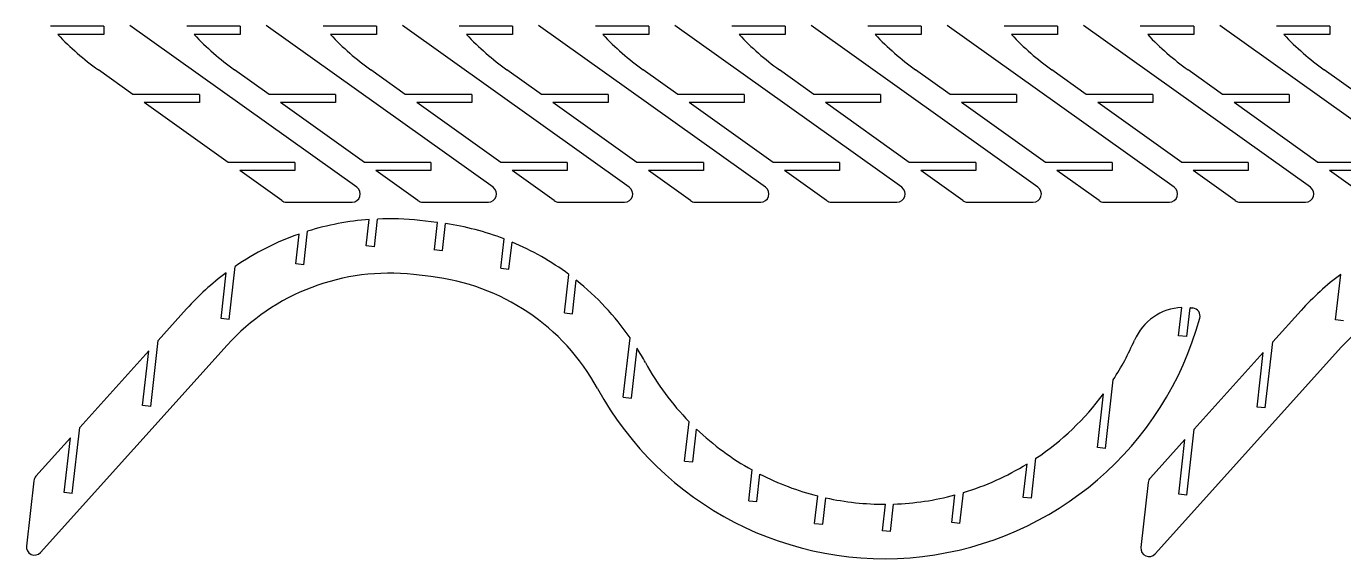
# Model space of a CAD drawing. Header units: millimetres. Extents: x 847 to 1791, y 2 to 1332.
# Drawn here: x 918.8 to 1402.4, y 782.1 to 977.6 of the extents above; entities that cross this region are included whole.
import ezdxf

# ---------------------------------------------------------------- set-up
doc = ezdxf.new("R2010")
doc.units = ezdxf.units.MM

msp = doc.modelspace()

# ---------------------------------------------------------------- linework, layer by layer
for p, q in [((947.34, 977.61), (927.75, 977.61)), ((947.34, 977.61), (927.75, 977.61)), ((947.34, 977.61), (947.34, 974.61)), ((947.34, 977.61), (947.34, 974.61)), ((1040.17, 918.48), (956.89, 977.92)), ((1040.17, 918.48), (956.89, 977.92)), ((997.34, 977.61), (977.75, 977.61)), ((997.34, 977.61), (977.75, 977.61)), ((997.34, 977.61), (997.34, 974.61)), ((997.34, 977.61), (997.34, 974.61)), ((1090.17, 918.48), (1006.89, 977.92)), ((1090.17, 918.48), (1006.89, 977.92)), ((1047.34, 977.61), (1027.75, 977.61)), ((1047.34, 977.61), (1027.75, 977.61)), ((1047.34, 977.61), (1047.34, 974.61)), ((1047.34, 977.61), (1047.34, 974.61)), ((1140.17, 918.48), (1056.89, 977.92)), ((1140.17, 918.48), (1056.89, 977.92)), ((1097.34, 977.61), (1077.75, 977.61)), ((1097.34, 977.61), (1077.75, 977.61)), ((1097.34, 977.61), (1097.34, 974.61)), ((1097.34, 977.61), (1097.34, 974.61)), ((1190.17, 918.48), (1106.89, 977.92)), ((1190.17, 918.48), (1106.89, 977.92)), ((1147.34, 977.61), (1127.75, 977.61)), ((1147.34, 977.61), (1127.75, 977.61)), ((1147.34, 977.61), (1147.34, 974.61)), ((1147.34, 977.61), (1147.34, 974.61)), ((1240.17, 918.48), (1156.89, 977.92)), ((1240.17, 918.48), (1156.89, 977.92)), ((1197.34, 977.61), (1177.75, 977.61)), ((1197.34, 977.61), (1177.75, 977.61)), ((1197.34, 977.61), (1197.34, 974.61)), ((1197.34, 977.61), (1197.34, 974.61)), ((1290.17, 918.48), (1206.89, 977.92)), ((1290.17, 918.48), (1206.89, 977.92)), ((1247.34, 977.61), (1227.75, 977.61)), ((1247.34, 977.61), (1227.75, 977.61)), ((1247.34, 977.61), (1247.34, 974.61)), ((1247.34, 977.61), (1247.34, 974.61)), ((1340.17, 918.48), (1256.89, 977.92)), ((1340.17, 918.48), (1256.89, 977.92)), ((1297.34, 977.61), (1277.75, 977.61)), ((1297.34, 977.61), (1277.75, 977.61)), ((1297.34, 977.61), (1297.34, 974.61)), ((1297.34, 977.61), (1297.34, 974.61)), ((1390.17, 918.48), (1306.89, 977.92)), ((1390.17, 918.48), (1306.89, 977.92)), ((1347.34, 977.61), (1327.75, 977.61)), ((1347.34, 977.61), (1327.75, 977.61)), ((1347.34, 977.61), (1347.34, 974.61)), ((1347.34, 977.61), (1347.34, 974.61)), ((1440.17, 918.48), (1356.89, 977.92)), ((1440.17, 918.48), (1356.89, 977.92)), ((1397.34, 977.61), (1377.75, 977.61)), ((1397.34, 977.61), (1377.75, 977.61)), ((1397.34, 977.61), (1397.34, 974.61)), ((1397.34, 977.61), (1397.34, 974.61)), ((947.34, 974.61), (930.45, 974.61)), ((947.34, 974.61), (930.45, 974.61)), ((997.34, 974.61), (980.45, 974.61)), ((997.34, 974.61), (980.45, 974.61)), ((1047.34, 974.61), (1030.45, 974.61)), ((1047.34, 974.61), (1030.45, 974.61)), ((1097.34, 974.61), (1080.45, 974.61)), ((1097.34, 974.61), (1080.45, 974.61)), ((1147.34, 974.61), (1130.45, 974.61)), ((1147.34, 974.61), (1130.45, 974.61)), ((1197.34, 974.61), (1180.45, 974.61)), ((1197.34, 974.61), (1180.45, 974.61)), ((1247.34, 974.61), (1230.45, 974.61)), ((1247.34, 974.61), (1230.45, 974.61)), ((1297.34, 974.61), (1280.45, 974.61)), ((1297.34, 974.61), (1280.45, 974.61)), ((1347.34, 974.61), (1330.45, 974.61)), ((1347.34, 974.61), (1330.45, 974.61)), ((1397.34, 974.61), (1380.45, 974.61)), ((1397.34, 974.61), (1380.45, 974.61)), ((957.93, 952.61), (945.27, 961.64)), ((957.93, 952.61), (945.27, 961.64)), ((1007.93, 952.61), (995.27, 961.64)), ((1007.93, 952.61), (995.27, 961.64)), ((1057.93, 952.61), (1045.27, 961.64)), ((1057.93, 952.61), (1045.27, 961.64)), ((1107.93, 952.61), (1095.27, 961.64)), ((1107.93, 952.61), (1095.27, 961.64)), ((1157.93, 952.61), (1145.27, 961.64)), ((1157.93, 952.61), (1145.27, 961.64)), ((1207.93, 952.61), (1195.27, 961.64)), ((1207.93, 952.61), (1195.27, 961.64)), ((1257.93, 952.61), (1245.27, 961.64)), ((1257.93, 952.61), (1245.27, 961.64)), ((1307.93, 952.61), (1295.27, 961.64)), ((1307.93, 952.61), (1295.27, 961.64)), ((1357.93, 952.61), (1345.27, 961.64)), ((1357.93, 952.61), (1345.27, 961.64)), ((1407.93, 952.61), (1395.27, 961.64)), ((1407.93, 952.61), (1395.27, 961.64)), ((982.36, 952.61), (957.93, 952.61)), ((982.36, 952.61), (957.93, 952.61)), ((982.36, 952.61), (982.36, 949.61)), ((982.36, 952.61), (982.36, 949.61)), ((1032.36, 952.61), (1007.93, 952.61)), ((1032.36, 952.61), (1007.93, 952.61)), ((1032.36, 952.61), (1032.36, 949.61)), ((1032.36, 952.61), (1032.36, 949.61)), ((1082.36, 952.61), (1057.93, 952.61)), ((1082.36, 952.61), (1057.93, 952.61)), ((1082.36, 952.61), (1082.36, 949.61)), ((1082.36, 952.61), (1082.36, 949.61)), ((1132.36, 952.61), (1107.93, 952.61)), ((1132.36, 952.61), (1107.93, 952.61)), ((1132.36, 952.61), (1132.36, 949.61)), ((1132.36, 952.61), (1132.36, 949.61)), ((1182.36, 952.61), (1157.93, 952.61)), ((1182.36, 952.61), (1157.93, 952.61)), ((1182.36, 952.61), (1182.36, 949.61)), ((1182.36, 952.61), (1182.36, 949.61)), ((1232.36, 952.61), (1207.93, 952.61)), ((1232.36, 952.61), (1207.93, 952.61)), ((1232.36, 952.61), (1232.36, 949.61)), ((1232.36, 952.61), (1232.36, 949.61)), ((1282.36, 952.61), (1257.93, 952.61)), ((1282.36, 952.61), (1257.93, 952.61)), ((1282.36, 952.61), (1282.36, 949.61)), ((1282.36, 952.61), (1282.36, 949.61)), ((1332.36, 952.61), (1307.93, 952.61)), ((1332.36, 952.61), (1307.93, 952.61)), ((1332.36, 952.61), (1332.36, 949.61)), ((1332.36, 952.61), (1332.36, 949.61)), ((1382.36, 952.61), (1357.93, 952.61)), ((1382.36, 952.61), (1357.93, 952.61)), ((1382.36, 952.61), (1382.36, 949.61)), ((1382.36, 952.61), (1382.36, 949.61)), ((992.96, 927.61), (962.14, 949.61)), ((982.36, 949.61), (962.14, 949.61)), ((992.96, 927.61), (962.14, 949.61)), ((982.36, 949.61), (962.14, 949.61)), ((1042.96, 927.61), (1012.14, 949.61)), ((1032.36, 949.61), (1012.14, 949.61)), ((1042.96, 927.61), (1012.14, 949.61)), ((1032.36, 949.61), (1012.14, 949.61)), ((1092.96, 927.61), (1062.14, 949.61)), ((1082.36, 949.61), (1062.14, 949.61)), ((1092.96, 927.61), (1062.14, 949.61)), ((1082.36, 949.61), (1062.14, 949.61)), ((1142.96, 927.61), (1112.14, 949.61)), ((1132.36, 949.61), (1112.14, 949.61)), ((1142.96, 927.61), (1112.14, 949.61)), ((1132.36, 949.61), (1112.14, 949.61)), ((1192.96, 927.61), (1162.14, 949.61)), ((1182.36, 949.61), (1162.14, 949.61)), ((1192.96, 927.61), (1162.14, 949.61)), ((1182.36, 949.61), (1162.14, 949.61)), ((1242.96, 927.61), (1212.14, 949.61)), ((1232.36, 949.61), (1212.14, 949.61)), ((1242.96, 927.61), (1212.14, 949.61)), ((1232.36, 949.61), (1212.14, 949.61)), ((1292.96, 927.61), (1262.14, 949.61)), ((1282.36, 949.61), (1262.14, 949.61)), ((1292.96, 927.61), (1262.14, 949.61)), ((1282.36, 949.61), (1262.14, 949.61)), ((1342.96, 927.61), (1312.14, 949.61)), ((1332.36, 949.61), (1312.14, 949.61)), ((1342.96, 927.61), (1312.14, 949.61)), ((1332.36, 949.61), (1312.14, 949.61)), ((1392.96, 927.61), (1362.14, 949.61)), ((1382.36, 949.61), (1362.14, 949.61)), ((1392.96, 927.61), (1362.14, 949.61)), ((1382.36, 949.61), (1362.14, 949.61)), ((1017.38, 927.61), (992.96, 927.61)), ((1017.38, 927.61), (992.96, 927.61)), ((1012.59, 913.59), (997.16, 924.61)), ((1017.38, 924.61), (997.16, 924.61)), ((1012.59, 913.59), (997.16, 924.61)), ((1017.38, 924.61), (997.16, 924.61)), ((1017.38, 927.61), (1017.38, 924.61)), ((1017.38, 927.61), (1017.38, 924.61)), ((1067.38, 927.61), (1042.96, 927.61)), ((1067.38, 927.61), (1042.96, 927.61)), ((1062.59, 913.59), (1047.16, 924.61)), ((1067.38, 924.61), (1047.16, 924.61)), ((1062.59, 913.59), (1047.16, 924.61)), ((1067.38, 924.61), (1047.16, 924.61)), ((1067.38, 927.61), (1067.38, 924.61)), ((1067.38, 927.61), (1067.38, 924.61)), ((1117.38, 927.61), (1092.96, 927.61)), ((1117.38, 927.61), (1092.96, 927.61)), ((1112.59, 913.59), (1097.16, 924.61)), ((1117.38, 924.61), (1097.16, 924.61)), ((1112.59, 913.59), (1097.16, 924.61)), ((1117.38, 924.61), (1097.16, 924.61)), ((1117.38, 927.61), (1117.38, 924.61)), ((1117.38, 927.61), (1117.38, 924.61)), ((1167.38, 927.61), (1142.96, 927.61)), ((1167.38, 927.61), (1142.96, 927.61)), ((1162.59, 913.59), (1147.16, 924.61)), ((1167.38, 924.61), (1147.16, 924.61)), ((1162.59, 913.59), (1147.16, 924.61)), ((1167.38, 924.61), (1147.16, 924.61)), ((1167.38, 927.61), (1167.38, 924.61)), ((1167.38, 927.61), (1167.38, 924.61)), ((1217.38, 927.61), (1192.96, 927.61)), ((1217.38, 927.61), (1192.96, 927.61)), ((1212.59, 913.59), (1197.16, 924.61)), ((1217.38, 924.61), (1197.16, 924.61)), ((1212.59, 913.59), (1197.16, 924.61)), ((1217.38, 924.61), (1197.16, 924.61)), ((1217.38, 927.61), (1217.38, 924.61)), ((1217.38, 927.61), (1217.38, 924.61)), ((1267.38, 927.61), (1242.96, 927.61)), ((1267.38, 927.61), (1242.96, 927.61)), ((1262.59, 913.59), (1247.16, 924.61)), ((1267.38, 924.61), (1247.16, 924.61)), ((1262.59, 913.59), (1247.16, 924.61)), ((1267.38, 924.61), (1247.16, 924.61)), ((1267.38, 927.61), (1267.38, 924.61)), ((1267.38, 927.61), (1267.38, 924.61)), ((1317.38, 927.61), (1292.96, 927.61)), ((1317.38, 927.61), (1292.96, 927.61)), ((1312.59, 913.59), (1297.16, 924.61)), ((1317.38, 924.61), (1297.16, 924.61)), ((1312.59, 913.59), (1297.16, 924.61)), ((1317.38, 924.61), (1297.16, 924.61)), ((1317.38, 927.61), (1317.38, 924.61)), ((1317.38, 927.61), (1317.38, 924.61)), ((1367.38, 927.61), (1342.96, 927.61)), ((1367.38, 927.61), (1342.96, 927.61)), ((1362.59, 913.59), (1347.16, 924.61)), ((1367.38, 924.61), (1347.16, 924.61)), ((1362.59, 913.59), (1347.16, 924.61)), ((1367.38, 924.61), (1347.16, 924.61)), ((1367.38, 927.61), (1367.38, 924.61)), ((1367.38, 927.61), (1367.38, 924.61)), ((1417.38, 927.61), (1392.96, 927.61)), ((1417.38, 927.61), (1392.96, 927.61)), ((1412.59, 913.59), (1397.16, 924.61)), ((1417.38, 924.61), (1397.16, 924.61)), ((1412.59, 913.59), (1397.16, 924.61)), ((1417.38, 924.61), (1397.16, 924.61)), ((1014.33, 913.03), (1038.43, 913.03)), ((1014.33, 913.03), (1038.43, 913.03)), ((1064.33, 913.03), (1088.43, 913.03)), ((1064.33, 913.03), (1088.43, 913.03)), ((1114.33, 913.03), (1138.43, 913.03)), ((1114.33, 913.03), (1138.43, 913.03)), ((1164.33, 913.03), (1188.43, 913.03)), ((1164.33, 913.03), (1188.43, 913.03)), ((1214.33, 913.03), (1238.43, 913.03)), ((1214.33, 913.03), (1238.43, 913.03)), ((1264.33, 913.03), (1288.43, 913.03)), ((1264.33, 913.03), (1288.43, 913.03)), ((1314.33, 913.03), (1338.43, 913.03)), ((1314.33, 913.03), (1338.43, 913.03)), ((1364.33, 913.03), (1388.43, 913.03)), ((1364.33, 913.03), (1388.43, 913.03)), ((1043.63, 896.92), (1044.73, 906.65)), ((1043.63, 896.92), (1044.73, 906.65)), ((1046.61, 896.58), (1047.77, 906.82)), ((1046.61, 896.58), (1047.77, 906.82)), ((1069.57, 905.56), (1063.24, 906.28)), ((1069.57, 905.56), (1063.24, 906.28)), ((1068.64, 895.6), (1069.77, 905.54)), ((1068.64, 895.6), (1069.77, 905.54)), ((1069.57, 905.56), (1069.77, 905.54)), ((1069.57, 905.56), (1069.77, 905.54)), ((1071.62, 895.26), (1072.74, 905.15)), ((1071.62, 895.26), (1072.74, 905.15)), ((1017.72, 890.33), (1018.97, 901.3)), ((1017.72, 890.33), (1018.97, 901.3)), ((1020.71, 889.99), (1022.1, 902.34)), ((1020.71, 889.99), (1022.1, 902.34)), ((1093.02, 888.74), (1094.24, 899.52)), ((1093.02, 888.74), (1094.24, 899.52)), ((1046.61, 896.58), (1043.63, 896.92)), ((1046.61, 896.58), (1043.63, 896.92)), ((1068.44, 895.62), (1071.62, 895.26)), ((1068.44, 895.62), (1071.62, 895.26)), ((1096, 888.4), (1097.13, 898.35)), ((1096, 888.4), (1097.13, 898.35)), ((1020.71, 889.99), (1017.72, 890.33)), ((1020.71, 889.99), (1017.72, 890.33)), ((990.3, 870.29), (992.2, 887.07)), ((990.3, 870.29), (992.2, 887.07)), ((993.28, 869.95), (995.48, 889.42)), ((993.28, 869.95), (995.48, 889.42)), ((1067.31, 885.69), (1060.99, 886.4)), ((1067.31, 885.69), (1060.99, 886.4)), ((1093.02, 888.74), (1096, 888.4)), ((1093.02, 888.74), (1096, 888.4)), ((1116.33, 872.37), (1117.93, 886.48)), ((1116.33, 872.37), (1117.93, 886.48)), ((1399.41, 869.73), (1401.31, 886.5)), ((1399.41, 869.73), (1401.31, 886.5)), ((1119.31, 872.04), (1120.7, 884.34)), ((1119.31, 872.04), (1120.7, 884.34)), ((967.24, 862.24), (977.65, 873.8)), ((967.24, 862.24), (977.65, 873.8)), ((1116.33, 872.37), (1119.31, 872.04)), ((1116.33, 872.37), (1119.31, 872.04)), ((1341.82, 863.97), (1342.99, 874.33)), ((1341.82, 863.97), (1342.99, 874.33)), ((1344.8, 863.64), (1346, 874.25)), ((1344.8, 863.64), (1346, 874.25)), ((1346.21, 874.23), (1347.03, 874.14)), ((1346.21, 874.23), (1347.03, 874.14)), ((1376.36, 861.67), (1386.76, 873.23)), ((1376.36, 861.67), (1386.76, 873.23)), ((993.28, 869.95), (990.3, 870.29)), ((993.28, 869.95), (990.3, 870.29)), ((1402.39, 869.39), (1399.41, 869.73)), ((1402.39, 869.39), (1399.41, 869.73)), ((964.49, 837.97), (967.24, 862.24)), ((964.49, 837.97), (967.24, 862.24)), ((1137.97, 841.33), (1140.45, 863.23)), ((1137.97, 841.33), (1140.45, 863.23)), ((1344.8, 863.64), (1341.82, 863.97)), ((1344.8, 863.64), (1341.82, 863.97)), ((1373.61, 837.4), (1376.36, 861.67)), ((1373.61, 837.4), (1376.36, 861.67)), ((924.07, 784.36), (992.51, 860.42)), ((924.07, 784.36), (992.51, 860.42)), ((938.46, 830.25), (963.79, 858.4)), ((938.46, 830.25), (963.79, 858.4)), ((961.51, 838.3), (963.79, 858.4)), ((961.51, 838.3), (963.79, 858.4)), ((1140.96, 841), (1143.03, 859.32)), ((1140.96, 841), (1143.03, 859.32)), ((1333.19, 783.79), (1401.63, 859.85)), ((1333.19, 783.79), (1401.63, 859.85)), ((1347.57, 829.68), (1372.9, 857.83)), ((1347.57, 829.68), (1372.9, 857.83)), ((1370.63, 837.74), (1372.9, 857.83)), ((1370.63, 837.74), (1372.9, 857.83)), ((1314.99, 822.56), (1317.84, 847.79)), ((1314.99, 822.56), (1317.84, 847.79)), ((1312.01, 822.9), (1314.23, 842.57)), ((1312.01, 822.9), (1314.23, 842.57)), ((964.49, 837.97), (961.51, 838.3)), ((964.49, 837.97), (961.51, 838.3)), ((1137.97, 841.33), (1140.96, 841)), ((1137.97, 841.33), (1140.96, 841)), ((1373.61, 837.4), (1370.63, 837.74)), ((1373.61, 837.4), (1370.63, 837.74)), ((1160.48, 817.9), (1162.12, 832.37)), ((1160.48, 817.9), (1162.12, 832.37)), ((935.71, 805.98), (938.46, 830.25)), ((935.71, 805.98), (938.46, 830.25)), ((1163.46, 817.57), (1164.83, 829.68)), ((1163.46, 817.57), (1164.83, 829.68)), ((1344.82, 805.41), (1347.57, 829.68)), ((1344.82, 805.41), (1347.57, 829.68)), ((922.33, 812.32), (935.01, 826.41)), ((922.33, 812.32), (935.01, 826.41)), ((932.73, 806.32), (935.01, 826.41)), ((932.73, 806.32), (935.01, 826.41)), ((1314.99, 822.56), (1312.01, 822.9)), ((1314.99, 822.56), (1312.01, 822.9)), ((1331.44, 811.75), (1344.12, 825.84)), ((1331.44, 811.75), (1344.12, 825.84)), ((1341.84, 805.75), (1344.12, 825.84)), ((1341.84, 805.75), (1344.12, 825.84)), ((1160.48, 817.9), (1163.46, 817.57)), ((1160.48, 817.9), (1163.46, 817.57)), ((1287.75, 804.22), (1289.41, 818.91)), ((1287.75, 804.22), (1289.41, 818.91)), ((1183.99, 803.35), (1185.27, 814.64)), ((1183.99, 803.35), (1185.27, 814.64)), ((1186.97, 803.02), (1188.12, 813.12)), ((1186.97, 803.02), (1188.12, 813.12)), ((1284.77, 804.55), (1286.16, 816.83)), ((1284.77, 804.55), (1286.16, 816.83)), ((921.58, 810.65), (918.86, 786.7)), ((921.58, 810.65), (918.86, 786.7)), ((1330.69, 810.08), (1327.98, 786.14)), ((1330.69, 810.08), (1327.98, 786.14)), ((935.71, 805.98), (932.73, 806.32)), ((935.71, 805.98), (932.73, 806.32)), ((1183.99, 803.35), (1186.97, 803.02)), ((1183.99, 803.35), (1186.97, 803.02)), ((1208.21, 795.01), (1209.35, 805.1)), ((1208.21, 795.01), (1209.35, 805.1)), ((1211.19, 794.67), (1212.29, 804.4)), ((1211.19, 794.67), (1212.29, 804.4)), ((1258.56, 795.3), (1259.71, 805.45)), ((1258.56, 795.3), (1259.71, 805.45)), ((1261.54, 794.97), (1262.83, 806.34)), ((1261.54, 794.97), (1262.83, 806.34)), ((1287.75, 804.22), (1284.77, 804.55)), ((1287.75, 804.22), (1284.77, 804.55)), ((1344.82, 805.41), (1341.84, 805.75)), ((1344.82, 805.41), (1341.84, 805.75)), ((1233.06, 792.33), (1234.16, 802.05)), ((1233.06, 792.33), (1234.16, 802.05)), ((1236.04, 791.99), (1237.19, 802.11)), ((1236.04, 791.99), (1237.19, 802.11)), ((1208.21, 795.01), (1211.19, 794.67)), ((1208.21, 795.01), (1211.19, 794.67)), ((1261.54, 794.97), (1258.56, 795.3)), ((1261.54, 794.97), (1258.56, 795.3)), ((1236.04, 791.99), (1233.06, 792.33)), ((1236.04, 791.99), (1233.06, 792.33))]:
    msp.add_line(p, q)
for centre, radius, start, end in [((1003.37, 1043.03), 100, 223.1795, 234.4808), ((1003.37, 1043.03), 100, 223.1795, 234.4808), ((1053.37, 1043.03), 100, 223.1795, 234.4808), ((1053.37, 1043.03), 100, 223.1795, 234.4808), ((1103.37, 1043.03), 100, 223.1795, 234.4808), ((1103.37, 1043.03), 100, 223.1795, 234.4808), ((1153.37, 1043.03), 100, 223.1795, 234.4808), ((1153.37, 1043.03), 100, 223.1795, 234.4808), ((1203.37, 1043.03), 100, 223.1795, 234.4808), ((1203.37, 1043.03), 100, 223.1795, 234.4808), ((1253.37, 1043.03), 100, 223.1795, 234.4808), ((1253.37, 1043.03), 100, 223.1795, 234.4808), ((1303.37, 1043.03), 100, 223.1795, 234.4808), ((1303.37, 1043.03), 100, 223.1795, 234.4808), ((1353.37, 1043.03), 100, 223.1795, 234.4808), ((1353.37, 1043.03), 100, 223.1795, 234.4808), ((1403.37, 1043.03), 100, 223.1795, 234.4808), ((1403.37, 1043.03), 100, 223.1795, 234.4808), ((1453.37, 1043.03), 100, 223.1795, 234.4808), ((1453.37, 1043.03), 100, 223.1795, 234.4808), ((1038.43, 916.03), 3, 270, 54.4808), ((1038.43, 916.03), 3, 270, 54.4808), ((1088.43, 916.03), 3, 270, 54.4808), ((1088.43, 916.03), 3, 270, 54.4808), ((1138.43, 916.03), 3, 270, 54.4808), ((1138.43, 916.03), 3, 270, 54.4808), ((1188.43, 916.03), 3, 270, 54.4808), ((1188.43, 916.03), 3, 270, 54.4808), ((1238.43, 916.03), 3, 270, 54.4808), ((1238.43, 916.03), 3, 270, 54.4808), ((1288.43, 916.03), 3, 270, 54.4808), ((1288.43, 916.03), 3, 270, 54.4808), ((1338.43, 916.03), 3, 270, 54.4808), ((1338.43, 916.03), 3, 270, 54.4808), ((1388.43, 916.03), 3, 270, 54.4808), ((1388.43, 916.03), 3, 270, 54.4808), ((1014.33, 916.03), 3, 234.4808, 270), ((1014.33, 916.03), 3, 234.4808, 270), ((1064.33, 916.03), 3, 234.4808, 270), ((1064.33, 916.03), 3, 234.4808, 270), ((1114.33, 916.03), 3, 234.4808, 270), ((1114.33, 916.03), 3, 234.4808, 270), ((1164.33, 916.03), 3, 234.4808, 270), ((1164.33, 916.03), 3, 234.4808, 270), ((1214.33, 916.03), 3, 234.4808, 270), ((1214.33, 916.03), 3, 234.4808, 270), ((1264.33, 916.03), 3, 234.4808, 270), ((1264.33, 916.03), 3, 234.4808, 270), ((1314.33, 916.03), 3, 234.4808, 270), ((1314.33, 916.03), 3, 234.4808, 270), ((1364.33, 916.03), 3, 234.4808, 270), ((1364.33, 916.03), 3, 234.4808, 270), ((1051.98, 806.91), 100, 94.1582, 107.3851), ((1051.98, 806.91), 100, 94.1582, 107.3851), ((1051.98, 806.91), 100, 83.5387, 92.4141), ((1051.98, 806.91), 100, 83.5387, 92.4141), ((1058.31, 806.19), 100, 83.423, 83.5387), ((1058.31, 806.19), 100, 83.423, 83.5387), ((1058.31, 806.19), 100, 68.9416, 81.7038), ((1058.31, 806.19), 100, 68.9416, 81.7038), ((1051.98, 806.91), 100, 109.2786, 124.4043), ((1051.98, 806.91), 100, 109.2786, 124.4043), ((1058.31, 806.19), 100, 53.405, 67.1579), ((1058.31, 806.19), 100, 53.405, 67.1579), ((1051.98, 806.91), 100, 126.7182, 138.0196), ((1051.98, 806.91), 100, 126.7182, 138.0196), ((1051.98, 806.91), 80, 83.5387, 138.0196), ((1051.98, 806.91), 80, 83.5387, 138.0196), ((1058.31, 806.19), 80, 28.6384, 83.5387), ((1058.31, 806.19), 80, 28.6384, 83.5387), ((1461.1, 806.34), 100, 126.7182, 138.0196), ((1461.1, 806.34), 100, 126.7182, 138.0196), ((1461.1, 806.34), 80, 83.5387, 138.0196), ((1461.1, 806.34), 80, 83.5387, 138.0196), ((1058.31, 806.19), 100, 34.773, 51.3966), ((1058.31, 806.19), 100, 34.773, 51.3966), ((1343.96, 854.36), 20, 92.7776, 156.581), ((1343.96, 854.36), 20, 92.7776, 156.581), ((1343.96, 854.36), 20, 83.5387, 84.1433), ((1343.96, 854.36), 20, 83.5387, 84.1433), ((1346.69, 871.16), 3, 344.6888, 83.5387), ((1346.69, 871.16), 3, 344.6888, 83.5387), ((1233.84, 902.05), 120, 208.6384, 344.6888), ((1233.84, 902.05), 120, 208.6384, 344.6888), ((1233.84, 902.05), 100, 327.139, 336.581), ((1233.84, 902.05), 100, 327.139, 336.581), ((1058.31, 806.19), 100, 28.6384, 32.0928), ((1058.31, 806.19), 100, 28.6384, 32.0928), ((1233.84, 902.05), 100, 208.6384, 224.1717), ((1233.84, 902.05), 100, 208.6384, 224.1717), ((1233.84, 902.05), 100, 303.7579, 323.503), ((1233.84, 902.05), 100, 303.7579, 323.503), ((1233.84, 902.05), 100, 226.3612, 240.9393), ((1233.84, 902.05), 100, 226.3612, 240.9393), ((1233.84, 902.05), 100, 242.789, 255.8214), ((1233.84, 902.05), 100, 242.789, 255.8214), ((1233.84, 902.05), 100, 286.8492, 301.5425), ((1233.84, 902.05), 100, 286.8492, 301.5425), ((924.56, 810.31), 3, 138.0196, 173.5387), ((924.56, 810.31), 3, 138.0196, 173.5387), ((1333.67, 809.74), 3, 138.0196, 173.5387), ((1333.67, 809.74), 3, 138.0196, 173.5387), ((1233.84, 902.05), 100, 257.5527, 270.1835), ((1233.84, 902.05), 100, 257.5527, 270.1835), ((1233.84, 902.05), 100, 271.9173, 284.9902), ((1233.84, 902.05), 100, 271.9173, 284.9902), ((921.84, 786.37), 3, 173.5387, 318.0196), ((921.84, 786.37), 3, 173.5387, 318.0196), ((1330.96, 785.8), 3, 173.5387, 318.0196), ((1330.96, 785.8), 3, 173.5387, 318.0196)]:
    msp.add_arc(centre, radius, start, end)

doc.saveas('drawing.dxf')
